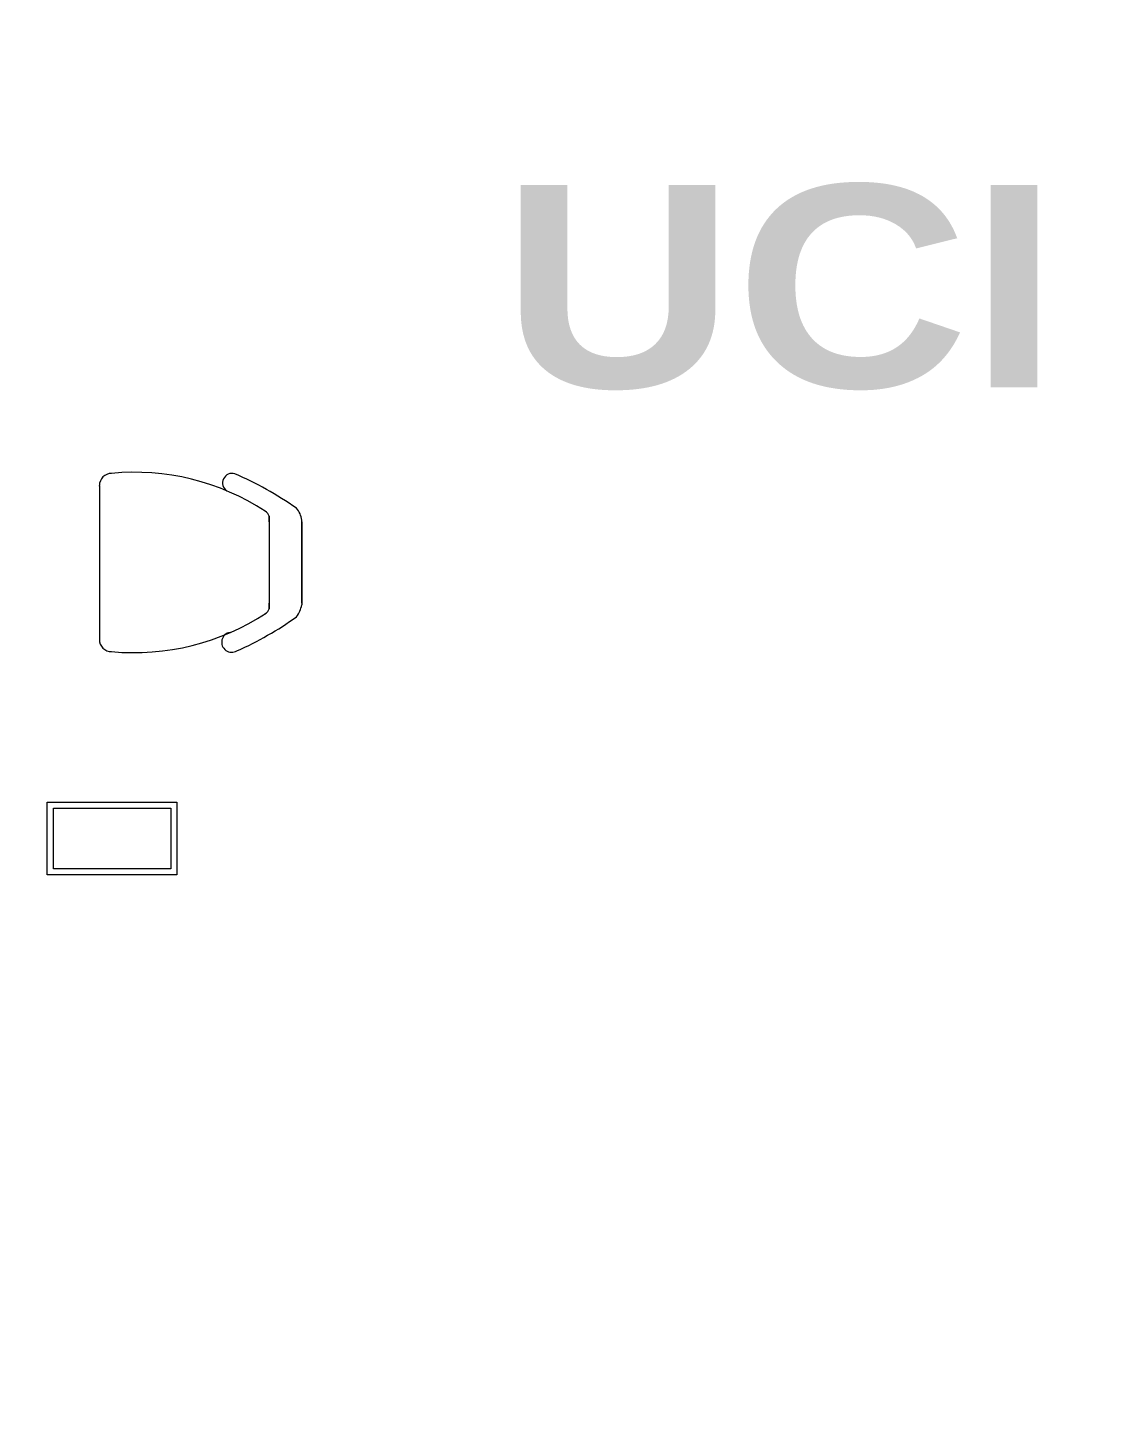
# Model space of a CAD drawing. Header units: metres. Extents: x -39 to 21688, y -24 to 9022.
# Drawn here: x 151.667 to 154.32, y 31.976 to 35.414 of the extents above; entities that cross this region are included whole.
import ezdxf

# ---------------------------------------------------------------- set-up
doc = ezdxf.new("R2010")
doc.units = ezdxf.units.M
doc.header["$MEASUREMENT"] = 0
doc.linetypes.add('CONTINUA', pattern=[0])
for name, color, linetype in [('AN-TEXTO', 3, 'Continuous'), ('AR-CALLES', 4, 'Continuous'), ('AR-MOBILIRIO', 1, 'Continuous'), ('AR-PUERTAS', 2, 'Continuous')]:
    doc.layers.add(name, color=color, linetype=linetype)
doc.styles.add('TITULO-5', font='ariblk.ttf', dxfattribs={"height": 5})

# ---------------------------------------------------------------- blocks, each defined once
blk = doc.blocks.new('AR-MOB. RECEPCION')
at = {"layer": 'AR-MOBILIRIO', "linetype": 'CONTINUA', "lineweight": 5}
for p, q in [((0.2288, -0.7743, 0), (0.2288, -0.7742, 0)), ((0.2288, -0.7761, 0), (0.2288, -0.7743, 0)), ((0.2288, -0.7743, 0), (0.2288, -0.7743, 0)), ((0.2288, -0.7743, 0), (0.2288, -0.7743, 0)), ((0.2288, -0.7743, 0), (0.2288, -0.7743, 0)), ((0.2288, -0.7743, 0), (0.2288, -0.7743, 0)), ((0.2288, -0.7743, 0), (0.2288, -0.7743, 0)), ((0.2288, -0.7761, 0), (0.2288, -1.1543, 0)), ((0.2288, -0.7805, 0), (0.2288, -1.1543, 0)), ((0.6479, -0.8502, 0), (0.6479, -1.0784, 0)), ((0.6479, -0.8502, 0), (0.6479, -0.8638, 0)), ((0.6479, -0.8638, 0), (0.6479, -0.8502, 0)), ((0.7288, -0.8643, 0), (0.7288, -0.8595, 0)), ((0.7288, -0.8643, 0), (0.7288, -0.8595, 0)), ((0.7288, -1.0643, 0), (0.7288, -0.8643, 0)), ((0.7288, -0.8643, 0), (0.7288, -1.069, 0)), ((0.6479, -1.0784, 0), (0.6479, -1.0648, 0)), ((0.2289, -1.1522, 0), (0.2288, -1.1543, 0)), ((0.2288, -1.1543, 0), (0.2288, -1.1543, 0)), ((0.2288, -1.1543, 0), (0.2288, -1.1543, 0))]:
    blk.add_line(p, q, dxfattribs=at)
at = {"layer": 'AR-MOBILIRIO', "linetype": 'CONTINUA', "lineweight": 5, "elevation": 0}
for points in [[(0.1001, -1.5556), (0.4201, -1.5556), (0.4201, -1.7356), (0.1001, -1.7356)], [(0.4051, -1.5706), (0.4051, -1.7206), (0.1151, -1.7206), (0.1151, -1.5706)]]:
    blk.add_lwpolyline(points, close=True, dxfattribs=at)
at = {"layer": 'AR-MOBILIRIO', "linetype": 'CONTINUA', "lineweight": 5}
for centre, radius, start, end in [((0.2588, -0.7743, 0), 0.03, 90, 180), ((0.3155, -1.3306, 0), 0.5891, 56.769, 95.5262), ((0.5566, -0.7678, 0), 0.0236, 73.1411, 236.8155), ((0.225, -1.5274, 0), 0.8522, 54.8892, 66.6032), ((0.6284, -0.8555, 0), 0.0202, 15.236, 60.5078), ((0.6747, -0.8668, 0), 0.0546, 7.7265, 42.0881), ((0.314, -0.5919, 0), 0.595, 264.6786, 303.3393), ((0.2348, -0.4275, 0), 0.8253, 293.8529, 305.646), ((0.6289, -1.0734, 0), 0.0196, 298.6467, 345.2389), ((0.649, -1.0507, 0), 0.0819, 324.5973, 347.0407), ((0.2588, -1.1543, 0), 0.03, 180, 270), ((0.5555, -1.1612, 0), 0.0248, 99.0366, 301.797)]:
    blk.add_arc(centre, radius, start, end, dxfattribs=at)

msp = doc.modelspace()

# ---------------------------------------------------------------- linework, layer by layer
at = {"layer": 'AR-PUERTAS'}
msp.add_circle((164.88265, 27.62249), 40.08066, dxfattribs=at)

# ---------------------------------------------------------------- block references
at = {"layer": 'AR-CALLES', "rotation": 359.9998818690912}
msp.add_blockref('AR-MOB. RECEPCION', (151.61462, 35.05805, 0), dxfattribs=at)

# ---------------------------------------------------------------- texts
at = {"layer": 'AN-TEXTO', "insert": (149.86989, 35.02591), "char_height": 0.5, "attachment_point": 1, "style": 'TITULO-5'}
msp.add_mtext_dynamic_manual_height_columns('\\pi2.96606;UCI', width=7.217925, gutter_width=2.5, heights=[0.99654], dxfattribs=at)

doc.saveas('drawing.dxf')
